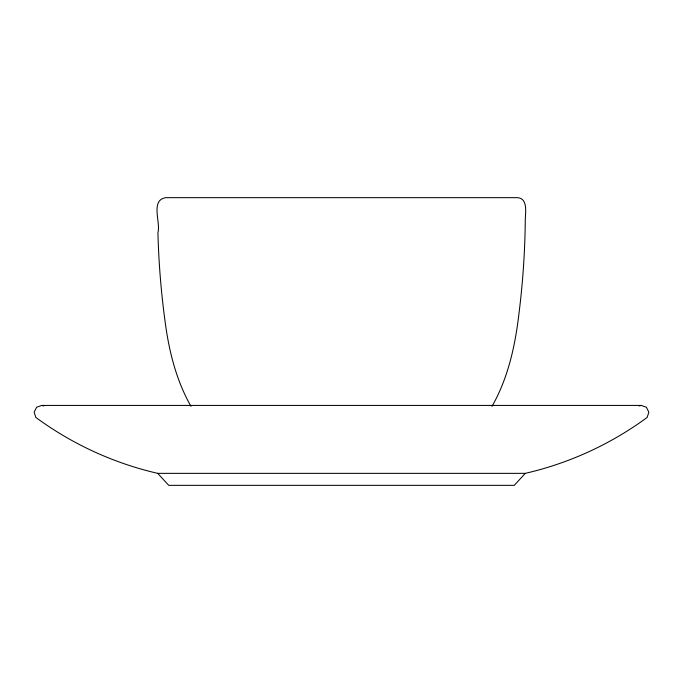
<?xml version="1.0" encoding="UTF-8"?>
<svg xmlns="http://www.w3.org/2000/svg" width="683" height="683" viewBox="0 0 683 683"><rect width="100%" height="100%" fill="white"/><g stroke="black" fill="none" stroke-linecap="round" stroke-linejoin="round"><path stroke-width="1.02" d="M492.008 406.351C508.22 377.955 515.281 345.308 519.02 313.104C522.922 281.925 525.014 250.533 525.295 219.115C525.483 212.182 527.993 198.181 517.304 197.66L165.696 197.66C150.132 200.136 160.889 222.76 157.927 232.579C158.729 263.979 161.35 295.338 165.773 326.448C169.76 354.144 177.059 381.917 190.992 406.351M525.295 473.353L514.273 485.34L168.727 485.34L157.705 473.353C113.83 463.27 72.082 444.112 35.832 417.415L34.15 412.165L36.617 407.23L41.825 405.429L641.175 405.429L646.383 407.23L648.85 412.165L647.168 417.415C610.918 444.112 569.17 463.27 525.295 473.353L157.705 473.353M639.254 405.975L641.175 405.429M41.825 405.429L43.746 405.975"/></g></svg>
